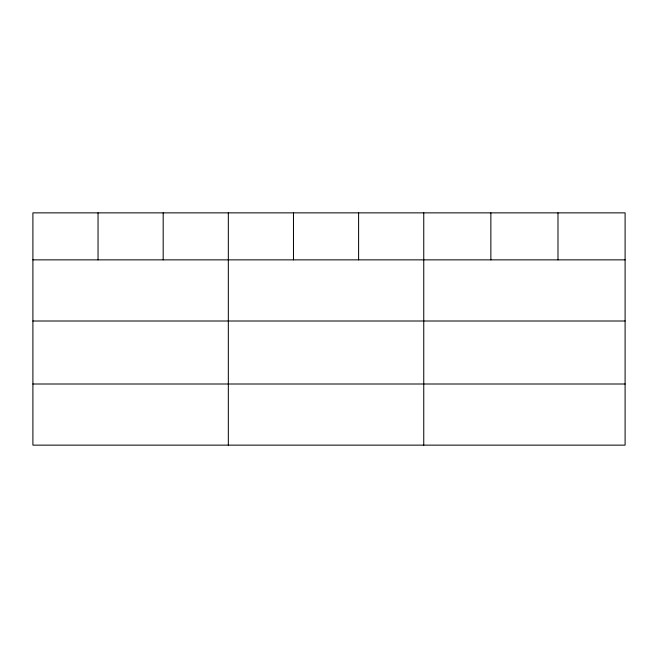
<?xml version="1.0" encoding="UTF-8"?>
<svg xmlns="http://www.w3.org/2000/svg" width="658" height="658" viewBox="0 0 658 658"><rect width="100%" height="100%" fill="white"/><g stroke="black" fill="none" stroke-linecap="round" stroke-linejoin="round"><path stroke-width="0.99" d="M625.1 321.005L625.1 212.863L32.9 212.863L32.9 445.137L625.1 445.137L625.1 321.005L32.9 321.005M32.9 259.861L625.1 259.861M32.9 384.001L625.1 384.001M557.984 212.863L557.984 259.861M490.868 212.863L490.868 259.861M423.752 212.863L423.752 445.137M358.61 212.863L358.61 259.861M293.468 212.863L293.468 259.861M228.326 212.863L228.326 445.137M163.184 212.863L163.184 259.861M98.042 212.863L98.042 259.861"/></g></svg>
